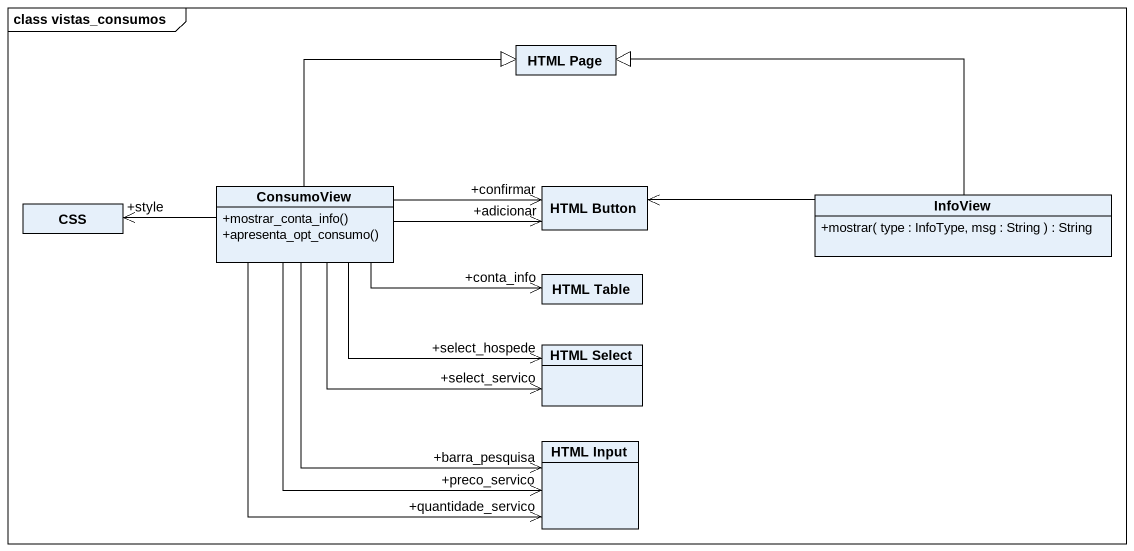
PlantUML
@startuml
mainframe class vistas_consumos
hide circle
hide empty members
skinparam classAttributeIconSize 0
class "HTML Page" as HTML_Page
class ConsumoView {
  +mostrar_conta_info()
  +apresenta_opt_consumo()
}
class "HTML Button" as HTML_Button
class InfoView {
  +mostrar( type : InfoType, msg : String ) : String
}
class CSS
class "HTML Table" as HTML_Table
class "HTML Select" as HTML_Select
class "HTML Input" as HTML_Input
ConsumoView -up-|> HTML_Page
ConsumoView -right-> "+confirmar" HTML_Button
ConsumoView -right-> "+adicionar" HTML_Button
ConsumoView -left-> "+style" CSS
ConsumoView -right-> "+conta_info" HTML_Table
ConsumoView -right-> "+select_hospede" HTML_Select
ConsumoView -right-> "+select_servico" HTML_Select
ConsumoView --> "+barra_pesquisa" HTML_Input
ConsumoView --> "+preco_servico" HTML_Input
ConsumoView --> "+quantidade_servico" HTML_Input
InfoView -left-|> HTML_Page
InfoView -left-> HTML_Button
@enduml
